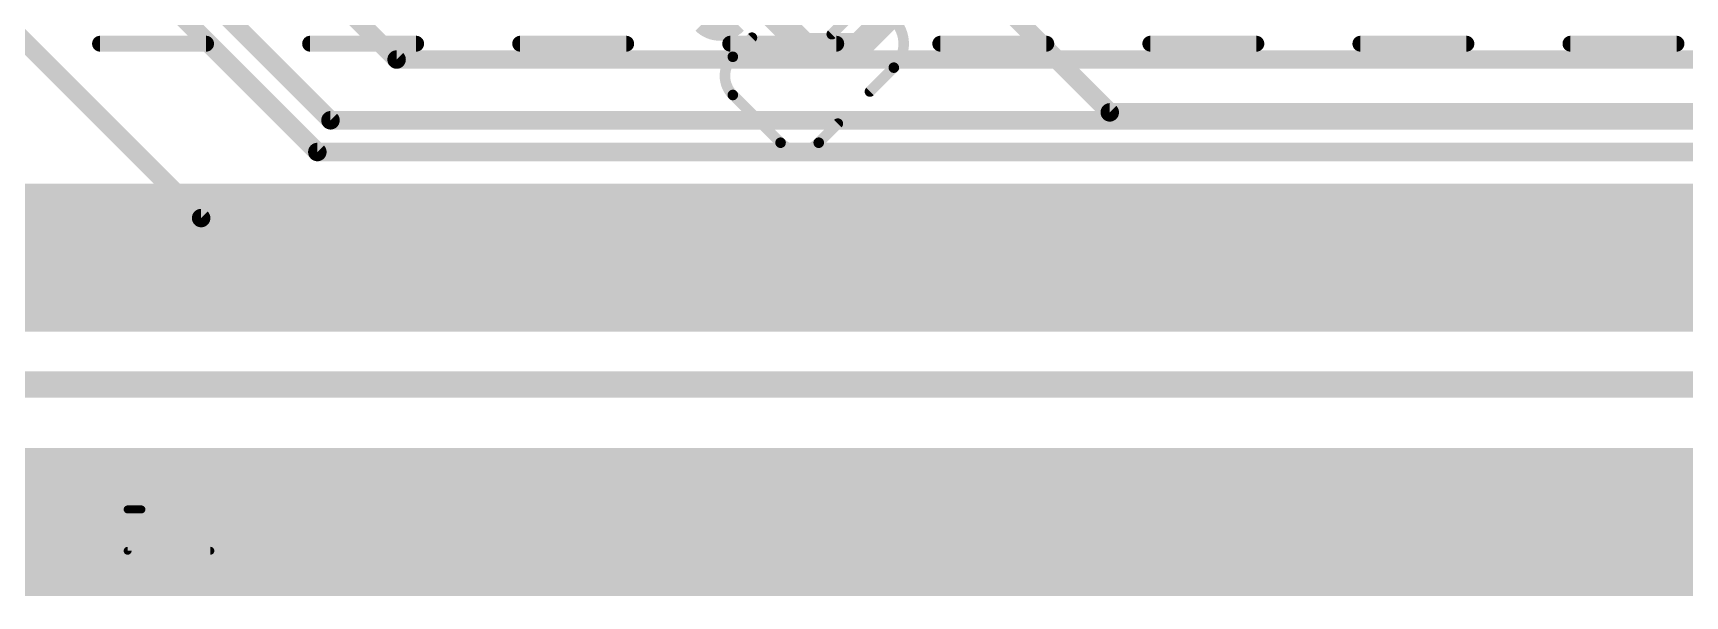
# Model space of a CAD drawing. Extents: x -5 to 103, y -6 to 58.
# Drawn here: x 51.88 to 67.76, y 16.94 to 22.35 of the extents above; entities that cross this region are included whole.
import ezdxf

# ---------------------------------------------------------------- set-up
doc = ezdxf.new("R2010")
doc.units = 0
for name, color, linetype in [('1', 12, 'CONTINUOUS'), ('21', 40, 'CONTINUOUS'), ('25', 40, 'CONTINUOUS'), ('41', 12, 'CONTINUOUS'), ('51', 254, 'CONTINUOUS')]:
    doc.layers.add(name, color=color, linetype=linetype)

msp = doc.modelspace()

# ---------------------------------------------------------------- linework, layer by layer
at = {"layer": '1'}
for points, const_width in [([(47.752, 29.718), (55.372, 22.098)], 0.1778), ([(54.7363, 21.5138), (47.1671, 29.083)], 0.1778), ([(47.117, 28.702), (54.61, 21.209)], 0.1778), ([(53.4924, 20.574), (46.8884, 27.178)], 0.1778), ([(59.69, 24.13), (62.23, 21.59)], 0.1778), ([(60.9651, 23.3731), (59.817, 22.225)], 0.254), ([(59.2938, 22.225), (58.4251, 23.0937)], 0.254), ([(59.817, 22.225), (59.2938, 22.225)], 0.254), ([(55.372, 22.098), (72.263, 22.098)], 0.1778), ([(62.23, 21.59), (71.12, 21.59)], 0.1778), ([(72.644, 21.5138), (54.7363, 21.5138)], 0.1778), ([(54.61, 21.209), (72.771, 21.209)], 0.1778), ([(72.898, 20.574), (53.4924, 20.574)], 0.1778), ([(49.6824, 18.9738), (76.8534, 18.9738)], 0.254)]:
    msp.add_lwpolyline(points, dxfattribs=dict(at, const_width=const_width))
for points, const_width in [([(59.2938, 22.2885, 1), (59.2938, 22.1615)], 0.127), ([(59.2489, 22.1801, 1), (59.3387, 22.2699)], 0.127), ([(59.7721, 22.2699, 1), (59.8619, 22.1801)], 0.127), ([(59.817, 22.1615, 1), (59.817, 22.2885)], 0.127), ([(55.372, 22.1425, 1), (55.372, 22.0536)], 0.0889), ([(55.3406, 22.0666, 1), (55.4034, 22.1294)], 0.0889), ([(62.23, 21.6345, 1), (62.23, 21.5455)], 0.0889), ([(62.1986, 21.5586, 1), (62.2614, 21.6214)], 0.0889), ([(54.7363, 21.5583, 1), (54.7363, 21.4693)], 0.0889), ([(54.7048, 21.4824, 1), (54.7677, 21.5452)], 0.0889), ([(54.61, 21.2535, 1), (54.61, 21.1645)], 0.0889), ([(54.5786, 21.1776, 1), (54.6414, 21.2404)], 0.0889), ([(53.4924, 20.6185, 1), (53.4924, 20.5296)], 0.0889), ([(53.461, 20.5426, 1), (53.5238, 20.6054)], 0.0889)]:
    msp.add_lwpolyline(points, format="xyb", dxfattribs=dict(at, const_width=const_width))
at = {"layer": '21', "const_width": 0.1524}
msp.add_lwpolyline([(58.2994, 22.4292, 0.4142), (58.6586, 22.4292)], format="xyb", dxfattribs=at)
at = {"layer": '25', "const_width": 0.1016}
for points in [[(59.7402, 22.5249), (59.5566, 22.3414)], [(58.6054, 22.1245), (58.789, 22.3081)], [(59.9238, 21.7906), (60.1533, 22.0201)], [(59.0644, 21.2983), (58.6054, 21.7573)], [(59.6151, 21.4819), (59.4315, 21.2983)]]:
    msp.add_lwpolyline(points, dxfattribs=at)
at = {"layer": '25'}
for points, const_width in [([(60.1533, 22.0201, 1), (59.6943, 22.479)], 0.1016), ([(58.8069, 22.2901, 1), (58.771, 22.326)], 0.0508), ([(59.5387, 22.3593, 1), (59.5746, 22.3234)], 0.0508), ([(58.6054, 22.1245, 0.4142), (58.6054, 21.7573)], 0.1016), ([(58.5874, 22.1424, 1), (58.6233, 22.1065)], 0.0508), ([(58.6233, 22.1065, 1), (58.5874, 22.1424)], 0.0508), ([(60.1353, 22.038, 1), (60.1713, 22.0021)], 0.0508), ([(60.1713, 22.0021, 1), (60.1353, 22.038)], 0.0508), ([(58.6233, 21.7752, 1), (58.5874, 21.7393)], 0.0508), ([(58.5874, 21.7393, 1), (58.6233, 21.7752)], 0.0508), ([(59.9058, 21.8085, 1), (59.9418, 21.7726)], 0.0508), ([(59.6331, 21.4639, 1), (59.5972, 21.4999)], 0.0508), ([(59.0823, 21.3163, 1), (59.0464, 21.2803)], 0.0508), ([(59.0644, 21.2983, 0.4142), (59.4315, 21.2983)], 0.1016), ([(59.0464, 21.2803, 1), (59.0823, 21.3163)], 0.0508), ([(59.4136, 21.3163, 1), (59.4495, 21.2803)], 0.0508), ([(59.4495, 21.2803, 1), (59.4136, 21.3163)], 0.0508)]:
    msp.add_lwpolyline(points, format="xyb", dxfattribs=dict(at, const_width=const_width))
at = {"layer": '41', "const_width": 0.1524}
for points in [[(49.657, 20.828), (76.581, 20.828)], [(49.657, 20.7264), (76.6826, 20.7264)], [(49.657, 20.574), (76.835, 20.574)], [(49.657, 20.4216), (76.835, 20.4216)], [(49.657, 20.2692), (76.835, 20.2692)], [(49.657, 20.1168), (76.835, 20.1168)], [(49.657, 19.9644), (76.835, 19.9644)], [(49.657, 19.812), (76.835, 19.812)], [(49.8094, 19.6596), (76.835, 19.6596)], [(76.835, 19.558), (49.911, 19.558)], [(49.657, 18.288), (76.581, 18.288)], [(49.657, 18.1356), (76.7334, 18.1356)], [(49.657, 17.9832), (76.835, 17.9832)], [(49.657, 17.8308), (76.835, 17.8308)], [(49.657, 17.6784), (76.835, 17.6784)], [(49.657, 17.526), (76.835, 17.526)], [(49.657, 17.3736), (76.835, 17.3736)], [(49.7078, 17.2212), (76.835, 17.2212)], [(49.8602, 17.0688), (76.835, 17.0688)], [(76.835, 17.018), (49.911, 17.018)]]:
    msp.add_lwpolyline(points, dxfattribs=at)
at = {"layer": '51'}
for points, const_width in [([(52.52, 22.25), (53.54, 22.25)], 0.1524), ([(54.54, 22.25), (55.56, 22.25)], 0.1524), ([(56.56, 22.25), (57.58, 22.25)], 0.1524), ([(58.58, 22.25), (59.6, 22.25)], 0.1524), ([(60.6, 22.25), (61.62, 22.25)], 0.1524), ([(62.62, 22.25), (63.64, 22.25)], 0.1524), ([(64.64, 22.25), (65.66, 22.25)], 0.1524), ([(66.66, 22.25), (67.68, 22.25)], 0.1524), ([(52.7854, 17.3759), (52.7854, 17.7738)], 0.0762), ([(52.7854, 17.7738), (52.9181, 17.7738)], 0.0762), ([(53.5813, 17.3759), (52.7854, 17.3759)], 0.0762)]:
    msp.add_lwpolyline(points, dxfattribs=dict(at, const_width=const_width))
for points, const_width in [([(52.52, 22.2881, 1), (52.52, 22.2119)], 0.0762), ([(53.54, 22.2119, 1), (53.54, 22.2881)], 0.0762), ([(54.54, 22.2881, 1), (54.54, 22.2119)], 0.0762), ([(55.56, 22.2119, 1), (55.56, 22.2881)], 0.0762), ([(56.56, 22.2881, 1), (56.56, 22.2119)], 0.0762), ([(57.58, 22.2119, 1), (57.58, 22.2881)], 0.0762), ([(58.58, 22.2881, 1), (58.58, 22.2119)], 0.0762), ([(59.6, 22.2119, 1), (59.6, 22.2881)], 0.0762), ([(60.6, 22.2881, 1), (60.6, 22.2119)], 0.0762), ([(61.62, 22.2119, 1), (61.62, 22.2881)], 0.0762), ([(62.62, 22.2881, 1), (62.62, 22.2119)], 0.0762), ([(63.64, 22.2119, 1), (63.64, 22.2881)], 0.0762), ([(64.64, 22.2881, 1), (64.64, 22.2119)], 0.0762), ([(65.66, 22.2119, 1), (65.66, 22.2881)], 0.0762), ([(66.66, 22.2881, 1), (66.66, 22.2119)], 0.0762), ([(67.68, 22.2119, 1), (67.68, 22.2881)], 0.0762), ([(52.8045, 17.7738, 1), (52.7664, 17.7738)], 0.0381), ([(52.7854, 17.7928, 1), (52.7854, 17.7547)], 0.0381), ([(52.9181, 17.7547, 1), (52.9181, 17.7928)], 0.0381), ([(52.7854, 17.3949, 1), (52.7854, 17.3568)], 0.0381), ([(52.7664, 17.3759, 1), (52.8045, 17.3759)], 0.0381), ([(53.5813, 17.3568, 1), (53.5813, 17.3949)], 0.0381)]:
    msp.add_lwpolyline(points, format="xyb", dxfattribs=dict(at, const_width=const_width))

doc.saveas('drawing.dxf')
